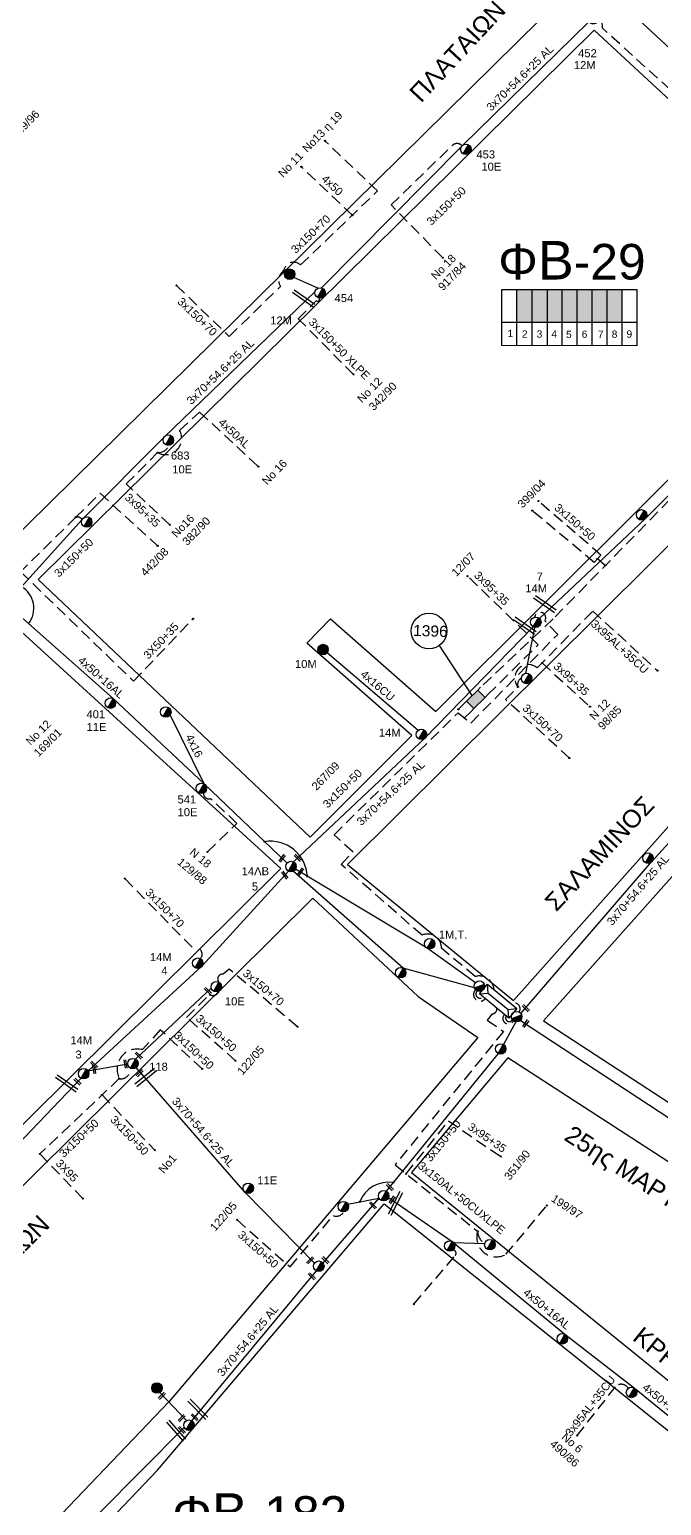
# Model space of a CAD drawing. Header units: millimetres. Extents: x 1138 to 9186, y 1584 to 2927.
# Drawn here: x 7382.3 to 7524.4, y 2081.8 to 2413.7 of the extents above; entities that cross this region are included whole.
import ezdxf
from ezdxf.enums import TextEntityAlignment as Align

# ---------------------------------------------------------------- set-up
doc = ezdxf.new("R2010")
doc.units = ezdxf.units.MM
doc.linetypes.add('DASHED', pattern=[19.05, 12.7, -6.35])
for name, color, linetype, lineweight in [('3x150+50', 7, 'Continuous', 30), ('3x150+50 XLPE', 7, 'SYN_LINE', 30), ('3x150+70', 7, 'Continuous', 30), ('3x150AL+50CUXLPE', 7, 'Continuous', 30), ('3X50+35', 7, 'Continuous', 30), ('3x70+54.6+25 AL', 7, 'SYN_LINE', 30), ('3X95', 7, 'Continuous', 30), ('3x95+35', 7, 'Continuous', 30), ('3x95AL+35CU', 7, 'Continuous', 30), ('4x16', 7, 'Continuous', 30), ('4x16CU', 7, 'Continuous', 30), ('4x50', 7, 'Continuous', 30), ('4x50+16', 7, 'Continuous', 30), ('4x50+16AL', 7, 'Continuous', 30), ('4x50AL', 7, 'Continuous', 30), ('Υπόβαθρο ΔΕΗ', 7, 'Continuous', 30)]:
    doc.layers.add(name, color=color, linetype=linetype, lineweight=lineweight)
for name, color, linetype in [('Link Box 4 Διευθύνσεων', 7, 'Continuous'), ('Pillar OTE', 7, 'Continuous'), ('TEXT ΚΑΛΩΔΙΩΝ', 7, 'Continuous'), ('Άγνωστα', 7, 'Continuous'), ('ΑΓΝΩΣΤΟ ΥΠΟΓΕΙΟ ΚΑΛΩΔΙΟ', 7, 'DASHED'), ('Καλώδια ΧΤ   3x150AL+50CU', 7, 'DASHED'), ('Μηχανική τομή', 7, 'Continuous'), ('Στύλος Ξύλινος', 7, 'Continuous'), ('Στύλος Ξύλινος @ 1', 7, 'Continuous'), ('Στύλος ΦΜ', 7, 'Continuous'), ('Στύλος ΦΜ @ 1', 7, 'Continuous'), ('Συνδέσεις', 7, 'Continuous'), ('Τομή', 7, 'Continuous'), ('Υποσταθμός εναέριος 2 στύλων', 7, 'Continuous'), ('Υποσταθμός πόλεως', 7, 'Continuous')]:
    doc.layers.add(name, color=color, linetype=linetype)
doc.styles.add('arial', font='arial.ttf')
doc.styles.get("Standard").update_dxf_attribs({"font": 'arial.ttf'})
doc.linetypes.add('SYN_LINE', pattern='A,0.5,-0.0001,["/\\/\\/\\/",Standard,S=0.1,R=0,X=0,Y=-0.05],-0.25', length=0.7501)

# ---------------------------------------------------------------- blocks, each defined once
blk = doc.blocks.new('ΥΠΑΡΧΩΝ ΤΣΙΜΕΝΤΕΝΙΟΣ ΣΤΥΛΟΣ')
at = {"layer": 'Στύλος ΦΜ'}
blk.add_hatch(color=7, dxfattribs=at).paths.add_polyline_path([(-1.29, -2.28, 0.574793), (2.62, 0, 0.268822), (1.3, 2.27)])
at = {"layer": 'Στύλος ΦΜ', "color": 7}
blk.add_line((-1.29, -2.28), (1.3, 2.27), dxfattribs=at)
blk.add_circle((0, 0), 2.62, dxfattribs=at)
at = {"layer": 'Στύλος ΦΜ', "flags": 4}
for tag, p in [('ΑΡΙΘΜΟΣ', (-4.68, 8.05)), ('ΤΥΠΟΣ', (-4.91, 3.03))]:
    blk.add_attdef(tag, p, '', height=4, dxfattribs=at)
blk = doc.blocks.new('ΥΠΑΡΧΩΝ ΞΥΛΙΝΟΣ ΣΤΥΛΟΣ')
at = {"layer": 'Στύλος Ξύλινος'}
h = blk.add_hatch(color=7, dxfattribs=at)
h.paths.add_polyline_path([(-2.62, 0, 0.270008), (-1.29, -2.28), (1.3, 2.27, 0.576266)])
h.paths.add_polyline_path([(-1.29, -2.28, 0.574793), (2.62, 0, 0.268822), (1.3, 2.27)])
at = {"layer": 'Στύλος Ξύλινος', "color": 7}
blk.add_line((-1.29, -2.28), (1.3, 2.27), dxfattribs=at)
blk.add_circle((0, 0), 2.62, dxfattribs=at)
at = {"layer": 'Στύλος Ξύλινος', "flags": 4}
for tag, p in [('ΑΡΙΘΜΟΣ', (-4.91, 8.6)), ('ΤΥΠΟΣ', (-4.85, 3.39))]:
    blk.add_attdef(tag, p, '', height=4, dxfattribs=at)
blk = doc.blocks.new('ΥΠΟΣΤΑΘΜΟΣ ΕΝΑΕΡΙΟΣ ΕΠΙ 2 ΣΤΥΛΩΝ')
at = {"layer": 'Υποσταθμός εναέριος 2 στύλων', "linetype": 'Continuous'}
for points in [[(-11.97, -2.11, 0.574793), (-8.45, -0.07, 0.268822), (-9.64, 1.98)], [(9.68, -2.15, 0.574793), (13.19, -0.1, 0.268822), (12.01, 1.95)]]:
    blk.add_hatch(color=256, dxfattribs=at).paths.add_polyline_path(points)
for p, q in [((-11.97, -2.11), (-9.64, 1.98)), ((9.68, -2.15), (12.01, 1.95))]:
    blk.add_line(p, q, dxfattribs=at)
for centre in [(-10.81, -0.07), (10.84, -0.1)]:
    blk.add_circle(centre, 2.36, dxfattribs=at)
at = {"layer": 'Υποσταθμός πόλεως', "linetype": 'Continuous', "ltscale": 40}
blk.add_lwpolyline([(-8.57, 2.82), (8.57, 2.82), (8.57, -2.82), (-8.57, -2.82)], close=True, dxfattribs=at)
for points in [[(-5.75, 0), (-8.57, 2.82)], [(-8.57, -2.82), (-5.75, 0)], [(-5.75, 0), (5.75, 0)], [(5.75, 0), (8.57, 2.82)], [(8.57, -2.82), (5.75, 0)]]:
    blk.add_lwpolyline(points, dxfattribs=at)
at = {"layer": 'Υποσταθμός εναέριος 2 στύλων', "ltscale": 40, "flags": 1}
for tag, p in [('ΜΕΤΑΣΧΗΜΑΤΙΣΜΟΣ', (14.09, 2.51)), ('ΙΣΧΥΣ', (14.07, -0.28)), ('ΑΡΙΘΜΟΣ', (14.19, -3))]:
    blk.add_attdef(tag, p, '', height=1.8, dxfattribs=at)
blk = doc.blocks.new('ΜΗΧΑΝΙΚΗ ΤΟΜΗ')
at = {"layer": 'Μηχανική τομή', "ltscale": 40}
for p, q in [((-1.9, 0.8), (5.7, 0.8)), ((-1.9, -0.8), (5.7, -0.8))]:
    blk.add_line(p, q, dxfattribs=at)
blk = doc.blocks.new('ΤΟΜΗ')
at = {"layer": 'Τομή', "ltscale": 40}
for p, q in [((-5.7, 0), (17.1, 0)), ((-5.7, -2.8), (17.1, -2.8))]:
    blk.add_line(p, q, dxfattribs=at)
blk = doc.blocks.new('LINK BOX 4 ΑΝΑΧΩΡΗΣΕΩΝ')
at = {"layer": 'Link Box 4 Διευθύνσεων', "ltscale": 40}
blk.add_hatch(color=256, dxfattribs=at).paths.add_polyline_path([(-3.54, 0), (-3.54, -4.67), (3.54, -4.67), (3.54, 0)])
for p, q in [((-3.54, 0), (-5.33, 0)), ((5.33, 0), (3.54, 0)), ((-3.54, -4.67), (-5.33, -4.67)), ((5.33, -4.67), (3.54, -4.67))]:
    blk.add_line(p, q, dxfattribs=at)
blk.add_lwpolyline([(-3.54, -4.67), (-3.54, 0), (3.54, 0), (3.54, -4.67)], close=True, dxfattribs=at)
blk = doc.blocks.new('_ΣΥΝΔΕΣΗ')
at = {"layer": 'Συνδέσεις', "linetype": 'SYN_LINE', "ltscale": 40}
blk.add_hatch(color=256, dxfattribs=at).paths.add_polyline_path([(0.5, 0, 1), (-0.5, 0, 1)])
at = {"layer": 'Συνδέσεις'}
blk.add_circle((0, 0), 0.5, dxfattribs=at)

msp = doc.modelspace()

# ---------------------------------------------------------------- hatches: boundary and pattern name
at = {"layer": 'Καλώδια ΧΤ   3x150AL+50CU', "linetype": 'DASHED', "lineweight": -3, "ltscale": 0.2}
h = msp.add_hatch(color=30, dxfattribs=at)
h.dxf.hatch_style = 1
h.paths.add_polyline_path([(7495.31, 2355.23), (7491.87, 2355.23), (7491.87, 2347.87), (7495.31, 2347.87)])
h = msp.add_hatch(color=6, dxfattribs=at)
h.dxf.hatch_style = 1
h.paths.add_polyline_path([(7495.31, 2347.87), (7498.75, 2347.87), (7498.75, 2355.23), (7495.31, 2355.23)])
h = msp.add_hatch(color=133, dxfattribs=at)
h.dxf.hatch_style = 1
h.paths.add_polyline_path([(7502.05, 2355.23), (7498.75, 2355.23), (7498.75, 2347.87), (7502.05, 2347.86)])
h = msp.add_hatch(color=1, dxfattribs=at)
h.dxf.hatch_style = 1
h.paths.add_polyline_path([(7505.43, 2355.23), (7502.05, 2355.23), (7502.05, 2347.86), (7505.43, 2347.86)])
h = msp.add_hatch(color=5, dxfattribs=at)
h.dxf.hatch_style = 1
h.paths.add_polyline_path([(7505.43, 2347.86), (7508.83, 2347.86), (7508.83, 2355.23), (7505.43, 2355.23)])
h = msp.add_hatch(color=62, dxfattribs=at)
h.dxf.hatch_style = 1
h.paths.add_polyline_path([(7508.83, 2347.86), (7512.23, 2347.86), (7512.23, 2355.23), (7508.83, 2355.23)])
h = msp.add_hatch(color=2, dxfattribs=at)
h.dxf.hatch_style = 1
h.paths.add_polyline_path([(7512.17, 2347.86), (7515.56, 2347.86), (7515.56, 2355.23), (7512.17, 2355.23)])

# ---------------------------------------------------------------- linework, layer by layer
at = {"layer": '3x150+50', "color": 30, "linetype": 'DASHED', "lineweight": -3, "ltscale": 0.2}
msp.add_lwpolyline([(7475.25, 2362.35), (7463.62, 2374.23), (7477.38, 2387.6, -0.422236), (7479.59, 2387.54, -3.513156)], format="xyb", dxfattribs=at)
at = {"layer": '3x150+50', "color": 2, "linetype": 'DASHED', "lineweight": -3, "ltscale": 0.2}
msp.add_lwpolyline([(7573.93, 2356.25, -1.166311), (7571.52, 2354.23), (7500.05, 2281.13), (7483.74, 2265.77)], format="xyb", dxfattribs=at)
for points in [[(7510.8, 2295.5), (7496.75, 2307.65)], [(7509.29, 2293.86), (7495.25, 2305.58)], [(7509.29, 2293.86), (7510.8, 2295.5)], [(7511.76, 2293.12), (7510, 2294.64)], [(7479.95, 2262.02), (7478.73, 2260.81)]]:
    msp.add_lwpolyline(points, dxfattribs=at)
at = {"layer": '3x150+50', "color": 1, "linetype": 'DASHED', "lineweight": -3, "ltscale": 0.2}
msp.add_lwpolyline([(7394.15, 2303.47, 0.357951), (7392.71, 2303.99), (7380.32, 2291.75)], format="xyb", dxfattribs=at)
at = {"layer": '3x150+50', "color": 173, "linetype": 'DASHED', "lineweight": -3, "ltscale": 0.2}
msp.add_lwpolyline([(7486.78, 2197.75, 0.476559), (7482.52, 2200.73), (7474.95, 2207.09, 0.55627), (7470.57, 2210.01), (7452.42, 2225.93), (7455.04, 2228.74), (7450.79, 2232.63), (7478.7, 2260.06), (7481.58, 2257.73), (7501.08, 2277.66), (7498.2, 2280.73, 1.252554), (7495.9, 2281.54, -65.787954)], format="xyb", dxfattribs=at)
msp.add_lwpolyline([(7481.6, 2260.36), (7480.14, 2258.9)], dxfattribs=at)
at = {"layer": '3x150+50', "color": 62, "linetype": 'DASHED', "lineweight": -3, "ltscale": 0.2}
for points in [[(7428.65, 2181.79), (7417.61, 2191.55), (7422.75, 2196.69, 0.447649), (7424.97, 2197.46, -2.534596)], [(7421.16, 2179.95), (7411.73, 2188.74), (7407.72, 2184.29, 0.645423), (7402.5, 2177.77), (7384.64, 2160.84)], [(7402.5, 2177.77, 0.510946), (7404.99, 2180.13, 0.404659)]]:
    msp.add_lwpolyline(points, format="xyb", dxfattribs=at)
msp.add_lwpolyline([(7398.63, 2174.1), (7410.49, 2161.68)], dxfattribs=at)
at = {"layer": '3x150+50', "color": 151, "linetype": 'DASHED', "lineweight": -3, "ltscale": 0.2}
msp.add_lwpolyline([(7467.02, 2156.38), (7476.56, 2168.27)], dxfattribs=at)
at = {"layer": '3x150+50', "color": 27, "linetype": 'DASHED', "lineweight": -3, "ltscale": 0.2}
msp.add_lwpolyline([(7429.01, 2146.03), (7440.89, 2135.42), (7450.61, 2146.98, 0.378132), (7452.99, 2147.83, -265.790255)], format="xyb", dxfattribs=at)
at = {"layer": '3x150+50 XLPE', "color": 30, "linetype": 'DASHED', "lineweight": -3, "ltscale": 0.2}
msp.add_lwpolyline([(7455.18, 2336.12), (7442.75, 2348.64), (7446.77, 2352.7, 0.821184), (7447.51, 2353.27, -57.658903)], format="xyb", dxfattribs=at)
at = {"layer": '3x150+70', "color": 30, "linetype": 'DASHED', "lineweight": -3, "ltscale": 0.2}
for points in [[(7568.68, 2361.8), (7511.12, 2413.98, 0.289191), (7510.27, 2416.06, -13.304663)], [(7439.47, 2359.38, -0.606501), (7443.27, 2360.73), (7460.55, 2377.37), (7448.75, 2388.63)], [(7415.37, 2356.12), (7427.23, 2344.66), (7438.73, 2355.91, -0.534449), (7440.41, 2359.76, 44.792096)]]:
    msp.add_lwpolyline(points, format="xyb", dxfattribs=at)
at = {"layer": '3x150+70', "color": 173, "linetype": 'DASHED', "lineweight": -3, "ltscale": 0.2}
msp.add_lwpolyline([(7503.7, 2249.85), (7489.32, 2263.02), (7492.14, 2265.86, -0.36587), (7492.91, 2267.85, 42.731508)], format="xyb", dxfattribs=at)
at = {"layer": '3x150+70', "color": 62, "linetype": 'DASHED', "lineweight": -3, "ltscale": 0.2}
for points in [[(7403.75, 2222.75), (7419.17, 2207.02, -0.825987), (7420.73, 2204.75, -76.732606)], [(7442.59, 2189.45), (7427.23, 2202.41), (7425.88, 2201.28, 0.686998), (7424.9, 2199.46, 3.606721)]]:
    msp.add_lwpolyline(points, format="xyb", dxfattribs=at)
at = {"layer": '3x150AL+50CUXLPE', "color": 62, "linetype": 'DASHED', "lineweight": -3, "ltscale": 0.2}
msp.add_lwpolyline([(7482.63, 2197.78, 1.055731), (7484.8, 2195.73, 3.177354)], format="xyb", dxfattribs=at)
at = {"layer": '3x150AL+50CUXLPE', "color": 1, "linetype": 'DASHED', "lineweight": -3, "ltscale": 0.2}
msp.add_lwpolyline([(7482.99, 2197.52, 1.010473), (7484.32, 2196.12, -0.866361)], format="xyb", dxfattribs=at)
at = {"layer": '3x150AL+50CUXLPE', "color": 5, "linetype": 'DASHED', "lineweight": -3, "ltscale": 0.2}
msp.add_lwpolyline([(7492.4, 2192.75, 0.812232), (7490.65, 2194.57, 1.997438)], format="xyb", dxfattribs=at)
at = {"layer": '3x150AL+50CUXLPE', "color": 151, "linetype": 'DASHED', "lineweight": -3, "ltscale": 0.2}
for points in [[(7487.43, 2193.57, -0.419055), (7486.31, 2192.32), (7485.25, 2190.95), (7488.87, 2188.38), (7464.51, 2158.39), (7483.07, 2143.45, 0.272626), (7484.69, 2140.74, -23.911061)], [(7483.07, 2143.45, 0.681389), (7489.43, 2138.27), (7498.66, 2149.25)]]:
    msp.add_lwpolyline(points, format="xyb", dxfattribs=at)
at = {"layer": '3x150AL+50CUXLPE', "color": 30, "linetype": 'DASHED', "lineweight": -3, "ltscale": 0.2}
msp.add_lwpolyline([(7491.13, 2190.77, -1.207889), (7489.13, 2192.18, -1.059191)], format="xyb", dxfattribs=at)
at = {"layer": '3x150AL+50CUXLPE', "color": 27, "linetype": 'DASHED', "lineweight": -3, "ltscale": 0.2}
msp.add_lwpolyline([(7490.89, 2191.02, -1.040441), (7489.5, 2191.87, 3.507142)], format="xyb", dxfattribs=at)
at = {"layer": '3X50+35', "color": 1, "linetype": 'DASHED', "lineweight": -3, "ltscale": 0.2}
msp.add_lwpolyline([(7380.32, 2291.75), (7405.71, 2267.15), (7419.1, 2281.2)], dxfattribs=at)
at = {"layer": '3x70+54.6+25 AL', "color": 1, "linetype": 'SYN_LINE', "lineweight": -3, "ltscale": 15}
for points in [[(7576.49, 2363.84), (7545.71, 2391.43), (7515.09, 2419.78)], [(7377.61, 2285.15), (7394.15, 2303.47), (7412.56, 2322.01), (7446.54, 2354.78)]]:
    msp.add_lwpolyline(points, dxfattribs=at)
at = {"layer": '3x70+54.6+25 AL', "color": 30, "linetype": 'SYN_LINE', "lineweight": -3, "ltscale": 15}
for points in [[(7508.1, 2415.44), (7479.59, 2387.54), (7447.95, 2355.58)], [(7326.69, 2110.98), (7365.09, 2147.74), (7393.92, 2177.87)]]:
    msp.add_lwpolyline(points, dxfattribs=at)
at = {"layer": '3x70+54.6+25 AL', "color": 30, "linetype": 'SYN_LINE', "lineweight": -3, "ltscale": 7}
msp.add_lwpolyline([(7447.15, 2355.5), (7441.74, 2357.93)], dxfattribs=at)
at = {"layer": '3x70+54.6+25 AL', "color": 5, "linetype": 'SYN_LINE', "lineweight": -3, "ltscale": 15}
for points in [[(7571.93, 2356.8), (7543.42, 2326.5), (7520.74, 2303.68), (7497, 2281.21)], [(7492.81, 2192.39), (7522.24, 2226.57), (7552.88, 2260.27)]]:
    msp.add_lwpolyline(points, dxfattribs=at)
at = {"layer": '3x70+54.6+25 AL', "color": 173, "linetype": 'SYN_LINE', "lineweight": -3, "ltscale": 15}
msp.add_lwpolyline([(7441.7, 2226.49), (7471.3, 2254.37), (7495.58, 2279.36)], dxfattribs=at)
at = {"layer": '3x70+54.6+25 AL', "color": 173, "linetype": 'SYN_LINE', "lineweight": -3, "ltscale": 10}
msp.add_lwpolyline([(7495.85, 2279.25), (7493.84, 2268.9)], dxfattribs=at)
at = {"layer": '3x70+54.6+25 AL', "color": 62, "linetype": 'SYN_LINE', "lineweight": -3, "ltscale": 15}
for points in [[(7440.53, 2224.44), (7421.16, 2203.12), (7395.48, 2179.56)], [(7482.4, 2198.16), (7466.37, 2202.62), (7441.6, 2224.4)], [(7406.15, 2182.18), (7423.19, 2198.09)]]:
    msp.add_lwpolyline(points, dxfattribs=at)
at = {"layer": '3x70+54.6+25 AL', "color": 27, "linetype": 'SYN_LINE', "lineweight": -3, "ltscale": 7}
msp.add_lwpolyline([(7491.64, 2190.55), (7488.86, 2185.47)], dxfattribs=at)
at = {"layer": '3x70+54.6+25 AL', "color": 62, "linetype": 'SYN_LINE', "lineweight": -3, "ltscale": 10}
msp.add_lwpolyline([(7395.48, 2179.56), (7404.39, 2181.1)], dxfattribs=at)
at = {"layer": '3x70+54.6+25 AL', "color": 27, "linetype": 'SYN_LINE', "lineweight": -3, "ltscale": 15}
for points in [[(7487.69, 2183.42), (7462.54, 2152.46)], [(7446.39, 2136.26), (7430.91, 2152.1), (7406.33, 2180.26)], [(7460.89, 2150.92), (7448.28, 2136.34)], [(7446.78, 2134.57), (7418.75, 2100.86)]]:
    msp.add_lwpolyline(points, dxfattribs=at)
at = {"layer": '3x70+54.6+25 AL', "color": 27, "linetype": 'SYN_LINE', "lineweight": -3, "ltscale": 8}
for points in [[(7453.93, 2149.56), (7460.89, 2150.92)], [(7417.64, 2100.89), (7411.63, 2107.23)]]:
    msp.add_lwpolyline(points, dxfattribs=at)
at = {"layer": '3x70+54.6+25 AL', "color": 151, "linetype": 'SYN_LINE', "lineweight": -3, "ltscale": 8}
msp.add_lwpolyline([(7477.69, 2140.93), (7484.69, 2140.74)], dxfattribs=at)
at = {"layer": '3X95', "color": 62, "linetype": 'DASHED', "lineweight": -3, "ltscale": 0.2}
msp.add_lwpolyline([(7384.64, 2160.84), (7394.29, 2150.83)], dxfattribs=at)
at = {"layer": '3x95+35', "color": 1, "linetype": 'DASHED', "lineweight": -3, "ltscale": 0.2}
msp.add_lwpolyline([(7413.86, 2302.3), (7404.04, 2311.49), (7411.13, 2318.53, 0.325154), (7413.61, 2320.17, -48.058012)], format="xyb", dxfattribs=at)
msp.add_lwpolyline([(7392.71, 2303.99), (7398.19, 2309.39), (7411.13, 2297.58)], dxfattribs=at)
at = {"layer": '3x95+35', "color": 2, "linetype": 'DASHED', "lineweight": -3, "ltscale": 0.2}
msp.add_lwpolyline([(7485.38, 2264.12), (7496.72, 2275.35), (7480.82, 2290.76)], dxfattribs=at)
at = {"layer": '3x95+35', "color": 173, "linetype": 'DASHED', "lineweight": -3, "ltscale": 0.2}
msp.add_lwpolyline([(7497.57, 2271.24), (7508.35, 2261.41)], dxfattribs=at)
at = {"layer": '3x95+35', "color": 151, "linetype": 'DASHED', "lineweight": -3, "ltscale": 0.2}
msp.add_lwpolyline([(7476.56, 2168.27), (7488.28, 2160.25)], dxfattribs=at)
at = {"layer": '3x95AL+35CU', "color": 173, "linetype": 'DASHED', "lineweight": -3, "ltscale": 0.2}
msp.add_lwpolyline([(7492.14, 2265.86, -0.930488), (7496.47, 2270.12), (7508.97, 2282.92), (7523.53, 2269.52)], format="xyb", dxfattribs=at)
at = {"layer": '3x95AL+35CU', "color": 151, "linetype": 'DASHED', "lineweight": -3, "ltscale": 0.2}
msp.add_lwpolyline([(7505.44, 2097.51), (7514.19, 2108.64, -0.455715), (7516.95, 2108.13, -1.613983)], format="xyb", dxfattribs=at)
at = {"layer": '4x16', "color": 1, "linetype": 'Continuous', "lineweight": -3, "ltscale": 0.2}
msp.add_lwpolyline([(7421.56, 2244.07), (7413.95, 2259.57)], dxfattribs=at)
at = {"layer": '4x16CU', "color": 173, "linetype": 'SYN_LINE', "lineweight": -3, "ltscale": 15}
msp.add_lwpolyline([(7469.69, 2256.08), (7449.21, 2273.49)], dxfattribs=at)
at = {"layer": '4x50', "color": 30, "linetype": 'DASHED', "lineweight": -3, "ltscale": 0.2}
msp.add_lwpolyline([(7454.91, 2371.93), (7443.44, 2382.8)], dxfattribs=at)
at = {"layer": '4x50+16', "color": 62, "lineweight": -3, "ltscale": 0.2}
msp.add_lwpolyline([(7340.24, 2019.31), (7358.48, 2038.43), (7388.53, 2070.53), (7417.09, 2099.36)], dxfattribs=at)
at = {"layer": '4x50+16AL', "color": 1, "linetype": 'Continuous', "lineweight": -3, "ltscale": 0.2}
for points in [[(7440.23, 2226.25), (7421.56, 2244.07), (7401.1, 2263.23), (7378.09, 2283.61)], [(7482.59, 2199.34), (7471.72, 2207.08), (7442.12, 2224.85)]]:
    msp.add_lwpolyline(points, dxfattribs=at)
at = {"layer": '4x50+16AL', "color": 30, "lineweight": -3, "ltscale": 0.2}
msp.add_lwpolyline([(7492.69, 2190.87), (7526.27, 2168.82), (7548.71, 2153.96), (7582.02, 2132.86)], dxfattribs=at)
at = {"layer": '4x50+16AL', "color": 151, "linetype": 'Continuous', "lineweight": -3, "ltscale": 0.2}
msp.add_lwpolyline([(7463.05, 2151.02), (7477.38, 2141.19), (7502.71, 2120.3), (7518.27, 2108.23), (7546.38, 2085.4)], dxfattribs=at)
at = {"layer": '4x50AL', "color": 1, "linetype": 'DASHED', "lineweight": -3, "ltscale": 0.2}
msp.add_lwpolyline([(7411.13, 2318.53, 0.755405), (7416.06, 2323.53), (7420.57, 2327.66), (7433.77, 2315.39)], format="xyb", dxfattribs=at)
at = {"layer": 'Pillar OTE', "lineweight": -3, "ltscale": 40}
for points in [[(7488.54, 2342.59), (7488.54, 2355.23), (7518.87, 2355.23), (7518.87, 2342.56), (7488.54, 2342.59)], [(7491.87, 2342.59), (7491.87, 2355.23)], [(7495.31, 2342.59), (7495.31, 2355.23)], [(7498.75, 2342.58), (7498.75, 2355.23)], [(7502.05, 2342.58), (7502.05, 2355.23)], [(7505.43, 2342.58), (7505.43, 2355.23)], [(7508.83, 2342.57), (7508.83, 2355.23)], [(7512.17, 2342.57), (7512.17, 2355.23)], [(7515.55, 2342.57), (7515.55, 2355.23)], [(7488.54, 2347.88), (7518.87, 2347.85)]]:
    msp.add_lwpolyline(points, dxfattribs=at)
at = {"layer": 'ΑΓΝΩΣΤΟ ΥΠΟΓΕΙΟ ΚΑΛΩΔΙΟ', "color": 1, "linetype": 'DASHED', "lineweight": -3, "ltscale": 0.2}
msp.add_lwpolyline([(7422.33, 2228.75), (7428.95, 2235.18), (7423.05, 2240.73, -0.525479), (7421.44, 2241.97, -8.55426)], format="xyb", dxfattribs=at)
at = {"layer": 'ΑΓΝΩΣΤΟ ΥΠΟΓΕΙΟ ΚΑΛΩΔΙΟ', "color": 151, "linetype": 'DASHED', "lineweight": -3, "ltscale": 0.2}
msp.add_lwpolyline([(7468.74, 2127.05), (7478.06, 2138.06, 0.650902), (7477.5, 2139.22, 1.517441)], format="xyb", dxfattribs=at)
at = {"layer": 'Υπόβαθρο ΔΕΗ', "lineweight": -3}
for points in [[(7376.46, 2296.99), (7314.82, 2354.51), (7437.01, 2480.79), (7502.4, 2421.19)], [(7453.84, 2225.94), (7491.12, 2195.36), (7532.09, 2241.27), (7611.1, 2320.54), (7578.79, 2350.04)], [(7377.14, 2281.35), (7438.86, 2225.06), (7287.47, 2075), (7232.89, 2131.16)]]:
    msp.add_lwpolyline(points, close=True, dxfattribs=at)
for points in [[(7468.27, 2254.91), (7445.39, 2232.09), (7384.27, 2289.99), (7509.31, 2413.51), (7570.53, 2356.83), (7473.71, 2260.33)], [(7468.27, 2254.91), (7444.64, 2275.66), (7449.97, 2281.16), (7473.71, 2260.33)], [(7481.88, 2263.93), (7474.48, 2275.2)], [(7555.71, 2255.7), (7497.9, 2190.8), (7584.41, 2134.39), (7638.11, 2199.1)], [(7446.04, 2218.34), (7469.71, 2196.24), (7483.12, 2187.06), (7413.71, 2105.2), (7336.4, 2024.31), (7294.01, 2067.67), (7446.04, 2218.34)], [(7489.84, 2182.47), (7468.22, 2156.66), (7550.27, 2090.18), (7577.75, 2125.47), (7489.84, 2182.47)], [(7462.08, 2149.65), (7545.02, 2083.38), (7506.07, 2034.18), (7476.67, 2055.54), (7480.1, 2059.13), (7473.95, 2064.05), (7386.39, 1973.58), (7342.39, 2017.74), (7411.1, 2089.73), (7462.08, 2149.65)]]:
    msp.add_lwpolyline(points, dxfattribs=at)
msp.add_circle((7472.14, 2278.44), 4, dxfattribs=at)
for centre, radius, start, end in [((7377.72, 2283.55), 5.58, 321.4423, 59.8551), ((7436.49, 2222.85), 8.31, 2.7334, 99.0091), ((7462.97, 2147.66), 6.82, 80.4968, 159.1835)]:
    msp.add_arc(centre, radius, start, end, dxfattribs=at)

# ---------------------------------------------------------------- block references
at = {"layer": 'Link Box 4 Διευθύνσεων', "lineweight": -3, "xscale": 0.4999999999999997, "yscale": 0.4999999999999997, "zscale": 0.4999999999999997, "rotation": 224.7406200958726}
msp.add_blockref('LINK BOX 4 ΑΝΑΧΩΡΗΣΕΩΝ', (7483.49, 2262.24), dxfattribs=at)
at = {"layer": 'Μηχανική τομή', "lineweight": -3}
for p, xscale, yscale, zscale, rotation in [((7438.89, 2226.94), 0.25, 0.25, 0.25, 54.4856197192397), ((7442.95, 2227.11), 0.25, 0.25, 0.25, 135.5619083560475), ((7439.42, 2223.94), 0.2499999999999999, 0.2499999999999999, 0.2499999999999999, 305.3030891876438), ((7443, 2223.88), 0.25, 0.25, 0.25, 54.4856197192397), ((7422.1, 2197.83), 0.25, 0.25, 0.25, 316.1928582947809), ((7494.27, 2193.28), 0.25, 0.25, 0.25, 135.073131452557), ((7493.66, 2189.76), 0.25, 0.25, 0.25, 54.4856197192397), ((7396.49, 2181.23), 0.25, 0.25, 0.25, 316.1928582947809), ((7396.76, 2180.32), 0.25, 0.25, 0.25, 278.8755937559702), ((7403.78, 2181.53), 0.25, 0.25, 0.25, 278.8755937559702), ((7406.54, 2183.29), 0.25, 0.25, 0.25, 316.1928582947809), ((7392.76, 2177.43), 0.25, 0.25, 0.25, 316.1928582947809), ((7407.43, 2179.36), 0.25, 0.25, 0.25, 225.2168962876989), ((7463.69, 2153.04), 0.25, 0.25, 0.25, 135.073131452557), ((7463.59, 2150.16), 0.25, 0.25, 0.25, 54.4856197192397), ((7459.88, 2148.95), 0.25, 0.25, 0.25, 135.073131452557), ((7445.76, 2137.26), 0.25, 0.25, 0.25, 225.2168962876989), ((7449.23, 2136.64), 0.25, 0.25, 0.25, 135.073131452557), ((7446.15, 2132.99), 0.25, 0.25, 0.25, 135.073131452557), ((7412.4, 2106.77), 0.25, 0.25, 0.25, 225.2168962876989), ((7416.86, 2101.77), 0.25, 0.25, 0.25, 225.2168962876989), ((7419.79, 2101.29), 0.25, 0.25, 0.25, 135.073131452557), ((7416.89, 2098.43), 0.25, 0.25, 0.25, 135.073131452557)]:
    msp.add_blockref('ΜΗΧΑΝΙΚΗ ΤΟΜΗ', p, dxfattribs=dict(at, xscale=xscale, yscale=yscale, zscale=zscale, rotation=rotation))
at = {"layer": 'Στύλος Ξύλινος @ 1', "lineweight": -3, "ltscale": 40}
ref = msp.add_blockref('ΥΠΑΡΧΩΝ ΞΥΛΙΝΟΣ ΣΤΥΛΟΣ', (7509.09, 2416.08), dxfattribs=dict(at, xscale=0.4499999999998181, yscale=0.4499999999998181, zscale=0.4499999999998181))
ref.add_attrib('ΤΥΠΟΣ', '452', (7505.68, 2407.45), dxfattribs={"layer": 'Στύλος Ξύλινος', "height": 1.8, "flags": 4})
ref.add_attrib('ΑΡΙΘΜΟΣ', '12M', (7504.72, 2404.78), dxfattribs={"layer": 'Στύλος Ξύλινος', "height": 1.8, "flags": 4})
ref = msp.add_blockref('ΥΠΑΡΧΩΝ ΞΥΛΙΝΟΣ ΣΤΥΛΟΣ', (7440.81, 2358.65), dxfattribs=dict(at, xscale=0.4499999999998181, yscale=0.4499999999998181, zscale=0.4499999999998181))
ref.add_attrib('ΑΡΙΘΜΟΣ', '12M', (7436.44, 2347.35), dxfattribs={"layer": 'Στύλος Ξύλινος', "height": 1.8, "flags": 4})
ref = msp.add_blockref('ΥΠΑΡΧΩΝ ΞΥΛΙΝΟΣ ΣΤΥΛΟΣ', (7448.32, 2274.26), dxfattribs=dict(at, xscale=0.4499999999998181, yscale=0.4499999999998181, zscale=0.4499999999998181))
ref.add_attrib('ΤΥΠΟΣ', '10M', (7442.01, 2270.11), dxfattribs={"layer": 'Στύλος Ξύλινος', "height": 1.8, "flags": 4})
at = {"layer": 'Στύλος Ξύλινος @ 1', "lineweight": -3, "ltscale": 40, "xscale": 0.4499999999998181, "yscale": 0.4499999999998181, "zscale": 0.4499999999998181}
msp.add_blockref('ΥΠΑΡΧΩΝ ΞΥΛΙΝΟΣ ΣΤΥΛΟΣ', (7410.97, 2108.21), dxfattribs=at)
at = {"layer": 'Στύλος ΦΜ @ 1', "lineweight": -3, "ltscale": 40}
ref = msp.add_blockref('ΥΠΑΡΧΩΝ ΤΣΙΜΕΝΤΕΝΙΟΣ ΣΤΥΛΟΣ', (7480.44, 2386.73), dxfattribs=dict(at, xscale=0.449999999999818, yscale=0.449999999999818, zscale=0.449999999999818))
ref.add_attrib('ΤΥΠΟΣ', '453', (7482.8, 2384.69), dxfattribs={"layer": 'Στύλος ΦΜ', "height": 1.8, "rotation": 360, "flags": 4})
ref.add_attrib('ΑΡΙΘΜΟΣ', '10E', (7483.93, 2381.94), dxfattribs={"layer": 'Στύλος ΦΜ', "height": 1.8, "rotation": 360, "flags": 4})
ref = msp.add_blockref('ΥΠΑΡΧΩΝ ΤΣΙΜΕΝΤΕΝΙΟΣ ΣΤΥΛΟΣ', (7447.66, 2354.44), dxfattribs=dict(at, xscale=0.449999999999818, yscale=0.449999999999818, zscale=0.449999999999818))
ref.add_attrib('ΤΥΠΟΣ', '454', (7450.91, 2352.39), dxfattribs={"layer": 'Στύλος ΦΜ', "height": 1.8, "rotation": 360, "flags": 4})
ref = msp.add_blockref('ΥΠΑΡΧΩΝ ΤΣΙΜΕΝΤΕΝΙΟΣ ΣΤΥΛΟΣ', (7413.53, 2321.35), dxfattribs=dict(at, xscale=0.4499999999998179, yscale=0.4499999999998179, zscale=0.4499999999998179))
ref.add_attrib('ΤΥΠΟΣ', '683', (7414.11, 2316.98), dxfattribs={"layer": 'Στύλος ΦΜ', "height": 1.8, "rotation": 360, "flags": 4})
ref.add_attrib('ΑΡΙΘΜΟΣ', '10E', (7414.42, 2313.87), dxfattribs={"layer": 'Στύλος ΦΜ', "height": 1.8, "rotation": 360, "flags": 4})
at = {"layer": 'Στύλος ΦΜ @ 1', "lineweight": -3, "ltscale": 40, "xscale": 0.4499999999998183, "yscale": 0.4499999999998183, "zscale": 0.4499999999998183}
for p in [(7395.19, 2302.93), (7519.94, 2304.54), (7494.08, 2267.75), (7412.96, 2260.21), (7521.37, 2227.36), (7465.78, 2201.59), (7488.27, 2184.45), (7461.95, 2151.44), (7452.89, 2149), (7476.8, 2140.16), (7485.83, 2140.44), (7447.36, 2135.6), (7502.13, 2119.28), (7517.68, 2107.21), (7418.16, 2099.84)]:
    msp.add_blockref('ΥΠΑΡΧΩΝ ΤΣΙΜΕΝΤΕΝΙΟΣ ΣΤΥΛΟΣ', p, dxfattribs=at)
at = {"layer": 'Στύλος ΦΜ @ 1', "lineweight": -3, "ltscale": 40}
ref = msp.add_blockref('ΥΠΑΡΧΩΝ ΤΣΙΜΕΝΤΕΝΙΟΣ ΣΤΥΛΟΣ', (7496.16, 2280.39), dxfattribs=dict(at, xscale=0.4499999999998183, yscale=0.4499999999998183, zscale=0.4499999999998183))
ref.add_attrib('ΤΥΠΟΣ', '14M', (7493.8, 2287.12), dxfattribs={"layer": 'Στύλος ΦΜ', "height": 1.8, "rotation": 360, "flags": 4})
ref.add_attrib('ΑΡΙΘΜΟΣ', '7', (7496.34, 2289.77), dxfattribs={"layer": 'Στύλος ΦΜ', "height": 1.8, "rotation": 360, "flags": 4})
ref = msp.add_blockref('ΥΠΑΡΧΩΝ ΤΣΙΜΕΝΤΕΝΙΟΣ ΣΤΥΛΟΣ', (7400.51, 2262.21), dxfattribs=dict(at, xscale=0.4499999999998183, yscale=0.4499999999998183, zscale=0.4499999999998183))
ref.add_attrib('ΤΥΠΟΣ', '401', (7395.13, 2258.81), dxfattribs={"layer": 'Στύλος ΦΜ', "height": 1.8, "rotation": 360, "flags": 4})
ref.add_attrib('ΑΡΙΘΜΟΣ', '11E', (7395.15, 2255.95), dxfattribs={"layer": 'Στύλος ΦΜ', "height": 1.8, "rotation": 360, "flags": 4})
ref = msp.add_blockref('ΥΠΑΡΧΩΝ ΤΣΙΜΕΝΤΕΝΙΟΣ ΣΤΥΛΟΣ', (7470.44, 2255.18), dxfattribs=dict(at, xscale=0.4499999999998183, yscale=0.4499999999998183, zscale=0.4499999999998183))
ref.add_attrib('ΤΥΠΟΣ', '14M', (7460.88, 2254.67), dxfattribs={"layer": 'Στύλος ΦΜ', "height": 1.8, "rotation": 360, "flags": 4})
ref = msp.add_blockref('ΥΠΑΡΧΩΝ ΤΣΙΜΕΝΤΕΝΙΟΣ ΣΤΥΛΟΣ', (7420.97, 2243.05), dxfattribs=dict(at, xscale=0.4499999999998183, yscale=0.4499999999998183, zscale=0.4499999999998183))
ref.add_attrib('ΤΥΠΟΣ', '541', (7415.59, 2239.65), dxfattribs={"layer": 'Στύλος ΦΜ', "height": 1.8, "rotation": 360, "flags": 4})
ref.add_attrib('ΑΡΙΘΜΟΣ', '10E', (7415.61, 2236.79), dxfattribs={"layer": 'Στύλος ΦΜ', "height": 1.8, "rotation": 360, "flags": 4})
ref = msp.add_blockref('ΥΠΑΡΧΩΝ ΤΣΙΜΕΝΤΕΝΙΟΣ ΣΤΥΛΟΣ', (7441.11, 2225.47), dxfattribs=dict(at, xscale=0.4499999999998183, yscale=0.4499999999998183, zscale=0.4499999999998183))
ref.add_attrib('ΤΥΠΟΣ', '14ΛΒ', (7430.02, 2223.51), dxfattribs={"layer": 'Στύλος ΦΜ', "height": 1.8, "rotation": 360, "flags": 4})
ref.add_attrib('ΑΡΙΘΜΟΣ', '5', (7432.31, 2220.08), dxfattribs={"layer": 'Στύλος ΦΜ', "height": 1.8, "rotation": 360, "flags": 4})
ref = msp.add_blockref('ΥΠΑΡΧΩΝ ΤΣΙΜΕΝΤΕΝΙΟΣ ΣΤΥΛΟΣ', (7472.3, 2208.11), dxfattribs=dict(at, xscale=0.4499999999998182, yscale=0.4499999999998182, zscale=0.4499999999998182))
ref.add_attrib('ΤΥΠΟΣ', '1M,T.', (7474.35, 2209.28), dxfattribs={"layer": 'Στύλος ΦΜ', "height": 1.8, "rotation": 360, "flags": 4})
ref = msp.add_blockref('ΥΠΑΡΧΩΝ ΤΣΙΜΕΝΤΕΝΙΟΣ ΣΤΥΛΟΣ', (7420.14, 2203.73), dxfattribs=dict(at, xscale=0.4499999999998183, yscale=0.4499999999998183, zscale=0.4499999999998183))
ref.add_attrib('ΤΥΠΟΣ', '14M', (7409.39, 2204.19), dxfattribs={"layer": 'Στύλος ΦΜ', "height": 1.8, "rotation": 360, "flags": 4})
ref.add_attrib('ΑΡΙΘΜΟΣ', '4', (7411.95, 2201.16), dxfattribs={"layer": 'Στύλος ΦΜ', "height": 1.8, "rotation": 360, "flags": 4})
ref = msp.add_blockref('ΥΠΑΡΧΩΝ ΤΣΙΜΕΝΤΕΝΙΟΣ ΣΤΥΛΟΣ', (7424.32, 2198.44), dxfattribs=dict(at, xscale=0.4499999999998183, yscale=0.4499999999998183, zscale=0.4499999999998183))
ref.add_attrib('ΤΥΠΟΣ', '10E', (7426.25, 2194.25), dxfattribs={"layer": 'Στύλος ΦΜ', "height": 1.8, "rotation": 360, "flags": 4})
ref = msp.add_blockref('ΥΠΑΡΧΩΝ ΤΣΙΜΕΝΤΕΝΙΟΣ ΣΤΥΛΟΣ', (7394.5, 2178.89), dxfattribs=dict(at, xscale=0.4499999999998183, yscale=0.4499999999998183, zscale=0.4499999999998183))
ref.add_attrib('ΤΥΠΟΣ', '14M', (7391.51, 2185.51), dxfattribs={"layer": 'Στύλος ΦΜ', "height": 1.8, "rotation": 360, "flags": 4})
ref.add_attrib('ΑΡΙΘΜΟΣ', '3', (7392.65, 2182.3), dxfattribs={"layer": 'Στύλος ΦΜ', "height": 1.8, "rotation": 360, "flags": 4})
ref = msp.add_blockref('ΥΠΑΡΧΩΝ ΤΣΙΜΕΝΤΕΝΙΟΣ ΣΤΥΛΟΣ', (7405.57, 2181.15), dxfattribs=dict(at, xscale=0.4499999999998183, yscale=0.4499999999998183, zscale=0.4499999999998183))
ref.add_attrib('ΤΥΠΟΣ', '118', (7409.22, 2179.55), dxfattribs={"layer": 'Στύλος ΦΜ', "height": 1.8, "rotation": 360, "flags": 4})
ref = msp.add_blockref('ΥΠΑΡΧΩΝ ΤΣΙΜΕΝΤΕΝΙΟΣ ΣΤΥΛΟΣ', (7431.49, 2153.12), dxfattribs=dict(at, xscale=0.4499999999998183, yscale=0.4499999999998183, zscale=0.4499999999998183))
ref.add_attrib('ΤΥΠΟΣ', '11E', (7433.55, 2154.01), dxfattribs={"layer": 'Στύλος ΦΜ', "height": 1.8, "rotation": 360, "flags": 4})
at = {"layer": 'Συνδέσεις', "lineweight": -3, "xscale": 0.25, "yscale": 0.25, "zscale": 0.25}
for p in [(7448.75, 2388.64), (7443.44, 2382.8), (7454.91, 2371.94), (7475.25, 2362.35), (7439.47, 2359.38), (7415.37, 2356.12), (7455.18, 2336.12), (7411.13, 2318.53), (7433.77, 2315.4), (7496.75, 2307.65), (7392.71, 2303.99), (7495.37, 2305.49), (7413.86, 2302.3), (7411.14, 2297.58), (7510, 2294.64), (7480.82, 2290.77), (7511.76, 2293.12), (7419.1, 2281.2), (7497.57, 2271.25), (7523.54, 2269.52), (7492.15, 2265.86), (7478.73, 2260.81), (7508.35, 2261.42), (7480.14, 2258.9), (7503.7, 2249.86), (7435.19, 2231.06), (7422.33, 2228.75), (7403.75, 2222.76), (7444.79, 2223.25), (7442.59, 2189.45), (7428.65, 2181.79), (7402.51, 2177.77), (7421.16, 2179.95), (7398.63, 2174.11), (7384.64, 2160.85), (7410.49, 2161.69), (7488.29, 2160.26), (7464.1, 2154.39), (7467.02, 2156.38), (7394.29, 2150.83), (7456.6, 2150.08), (7498.66, 2149.25), (7429.01, 2146.03), (7483.08, 2143.46), (7468.74, 2127.05), (7505.44, 2097.51)]:
    msp.add_blockref('_ΣΥΝΔΕΣΗ', p, dxfattribs=at)
at = {"layer": 'Τομή', "lineweight": -3}
for p, xscale, yscale, zscale, rotation in [((7444.94, 2352.08), 0.2499999999999999, 0.2499999999999999, 0.2499999999999999, 145.1725379253222), ((7499.17, 2283.34), 0.2499999999999999, 0.2499999999999999, 0.2499999999999999, 145.1725379253222), ((7494.66, 2278.49), 0.2499999999999999, 0.2499999999999999, 0.2499999999999999, 145.1725379253222), ((7391.64, 2175.56), 0.2499999999999999, 0.2499999999999999, 0.2499999999999999, 145.1725379253222), ((7407.1, 2177.47), 0.2499999999999999, 0.2499999999999999, 0.2499999999999999, 38.739483652647), ((7463.69, 2148.66), 0.2499999999999999, 0.2499999999999999, 0.2499999999999999, 62.83241866332541), ((7419.43, 2104.7), 0.25, 0.25, 0.25, 314.5760563533563), ((7416.02, 2097.31), 0.2499999999999999, 0.2499999999999999, 0.2499999999999999, 131.7943783963672)]:
    msp.add_blockref('ΤΟΜΗ', p, dxfattribs=dict(at, xscale=xscale, yscale=yscale, zscale=zscale, rotation=rotation))
at = {"layer": 'Υποσταθμός εναέριος 2 στύλων', "lineweight": -3, "xscale": 0.5, "yscale": 0.5, "zscale": 0.5, "rotation": 320.6409184913265}
msp.add_blockref('ΥΠΟΣΤΑΘΜΟΣ ΕΝΑΕΡΙΟΣ ΕΠΙ 2 ΣΤΥΛΩΝ', (7487.69, 2195.18), dxfattribs=at)

# ---------------------------------------------------------------- texts
at = {"lineweight": -3, "ltscale": 40, "char_height": 4, "width": 65.6312, "attachment_point": 1, "style": 'arial'}
for s, insert, rotation in [('ΠΛATAIΩN', (7467.4, 2399.74), 47.0277), ('ΣAΛAMINOΣ', (7497.82, 2217.86), 46.8834), ('ΘEPMOΠYΛΩN', (7355.8, 2118.69), 45.2311)]:
    msp.add_mtext(s, dxfattribs=dict(at, insert=insert, rotation=rotation))
at = {"lineweight": -3, "ltscale": 30, "char_height": 1.63, "width": 11.2573, "attachment_point": 1}
for s, insert in [('1', (7489.79, 2346.15)), ('2', (7493.03, 2346.02)), ('3', (7496.36, 2346.02)), ('4', (7499.66, 2346.02)), ('5', (7502.96, 2345.94)), ('6', (7506.48, 2345.97)), ('7', (7510.11, 2345.97)), ('8', (7513.23, 2345.99)), ('9', (7516.56, 2346.02))]:
    msp.add_mtext(s, dxfattribs=dict(at, insert=insert))
at = {"layer": 'TEXT ΚΑΛΩΔΙΩΝ', "linetype": 'Continuous', "lineweight": -3, "ltscale": 0.2}
for s, rotation, p in [('3x70+54.6+25 AL', 44.3821, (7492.58, 2402.78)), ('4x50', 316.5476, (7450.41, 2378.67)), ('3x150+50', 44.1785, (7476.03, 2374.01)), ('3x150+70', 43.9085, (7445.54, 2367.68)), ('3x150+70', 315.9966, (7420.05, 2349.09)), ('3x150+50 XLPE', 314.7769, (7451.99, 2341.89)), ('3x70+54.6+25 AL', 43.9631, (7425.23, 2336.73)), ('4x50AL', 317.0874, (7428.39, 2322.85)), ('3x95+35', 316.8697, (7407.72, 2305.58)), ('3x150+50', 319.138, (7504.95, 2302.93)), ('3x150+50', 44.6345, (7392.25, 2294.92)), ('3x95+35', 315.8862, (7486.23, 2288.03)), ('3X50+35', 46.3908, (7411.89, 2276.24)), ('3x95AL+35CU', 317.3634, (7515.03, 2274.9)), ('4x50+16AL', 318.4722, (7398.45, 2267.98)), ('3x95+35', 317.6392, (7504.17, 2267.66)), ('4x16CU', 319.6344, (7460.62, 2266.16)), ('3x150+70', 317.5201, (7497.73, 2257.77)), ('4x16', 296.1484, (7419.37, 2252.61)), ('3x150+50', 44.5166, (7452.68, 2243)), ('3x70+54.6+25 AL', 43.2875, (7463.53, 2242.01)), ('3x70+54.6+25 AL', 49.2704, (7519.11, 2220.17)), ('3x150+70', 314.4236, (7412.75, 2216.15)), ('3x150+70', 319.8419, (7434.93, 2198.27)), ('3x150+50', 318.5338, (7424.32, 2188.02)), ('3x150+50', 317.0227, (7419.29, 2184.15)), ('3x70+54.6+25 AL', 311.126, (7421.41, 2165.72)), ('3x150+50', 43.4613, (7393.42, 2164.38)), ('3x150+50', 313.6701, (7404.82, 2165.01)), ('3x150+50', 51.2593, (7475.28, 2163.8)), ('3x95+35', 325.6377, (7485.23, 2164.52)), ('3X95', 313.9364, (7390.76, 2157.09)), ('3x150AL+50CUXLPE', 321.1777, (7479.48, 2150.96)), ('3x150+50', 318.2224, (7433.75, 2139.38)), ('4x50+16AL', 320.4938, (7498.65, 2125.99)), ('3x70+54.6+25 AL', 50.2559, (7431.38, 2118.87)), ('3x95AL+35CU', 51.8443, (7508.4, 2104.19)), ('4x50+16AL', 320.9284, (7525.49, 2104.69))]:
    msp.add_text(s, height=1.8, rotation=rotation, dxfattribs=at).set_placement(p, align=Align.MIDDLE_CENTER)
at = {"layer": 'Άγνωστα', "lineweight": -3, "ltscale": 40, "char_height": 1.8, "width": 12.7137, "attachment_point": 1, "style": 'arial'}
for s, insert, rotation in [('\\pt3.6;109/96', (7378.07, 2390.23), 45.7514), ('No13 η 19', (7443.48, 2387.16), 45.7514), ('No 11', (7438.03, 2381.54), 45.7514), ('No 18', (7472.41, 2358.52), 45.7514), ('917/84', (7473.99, 2356.07), 45.7514), ('No 12', (7455.81, 2330.85), 45.7514), ('342/90', (7458.42, 2329.07), 45.7514), ('No 16', (7434.43, 2312.39), 45.7514), ('399/04', (7491.88, 2307.19), 45.7514), ('No16', (7414.06, 2300.53), 45.7514), ('382/90', (7416.49, 2298.77), 45.7514), ('442/08', (7407.1, 2291.85), 45.7514), ('12/07', (7477.01, 2291.8), 45.7514), ('N 12', (7508.03, 2259.48), 45.7514), ('98/85', (7509.94, 2257.31), 45.7514), ('No 12', (7381.31, 2253.85), 44.9821), ('169/01', (7383.07, 2251.27), 44.9821), ('267/09', (7445.55, 2243.71), 45.7514), ('129/88', (7416.53, 2227.57), 320.1153), ('N 18', (7419.31, 2229.79), 320.1153), ('122/05', (7428.84, 2179.59), 48.8715), ('No1', (7411.15, 2157.49), 48.8715), ('351/90', (7488.89, 2155.88), 51.988), ('199/97', (7500.44, 2151.86), 326.4347), ('122/05', (7422.72, 2144.5), 48.8715), ('Nο 6', (7502.97, 2098.3), 318.4665), ('490/86', (7500.36, 2096.72), 318.4665)]:
    msp.add_mtext(s, dxfattribs=dict(at, insert=insert, rotation=rotation))
at = {"layer": 'Άγνωστα', "lineweight": -3, "insert": (7468.62, 2279.82), "char_height": 2.5, "width": 13.4112, "attachment_point": 1, "rotation": 358.1643}
msp.add_mtext('1396', dxfattribs=at)
at = {"layer": 'Υπόβαθρο ΔΕΗ', "lineweight": -3}
for s, rotation, p in [('25ης ΜΑΡΤΙΟΥ', 327.036, (7519.6, 2155.28)), ('ΚΡΗΤΗΣ', 320.9849, (7527.63, 2113.68))]:
    msp.add_text(s, height=4, rotation=rotation, dxfattribs=at).set_placement(p, align=Align.MIDDLE_CENTER)
at = {"layer": 'Υπόβαθρο ΔΕΗ', "lineweight": -3, "char_height": 8, "width": 84.6573, "attachment_point": 1}
for s, insert in [('Φ{\\H1.0833x;B}-29', (7487.7, 2366.13)), ('Φ{\\H1.0833x;B}-182', (7414.4, 2084.55))]:
    msp.add_mtext(s, dxfattribs=dict(at, insert=insert))

doc.saveas('drawing.dxf')
